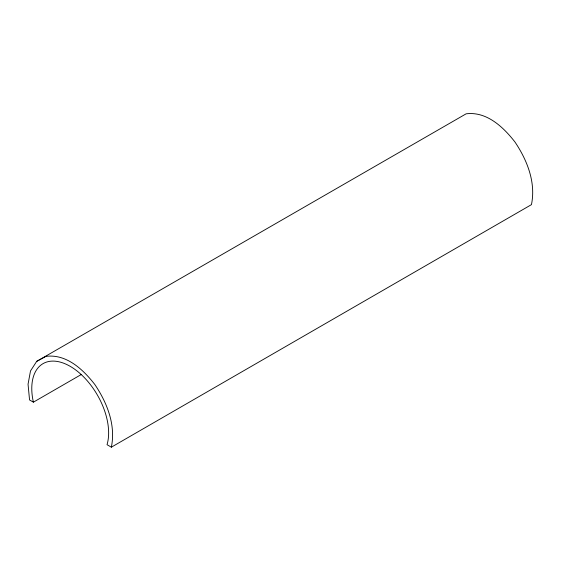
<?xml version="1.0" encoding="UTF-8"?>
<svg xmlns="http://www.w3.org/2000/svg" width="561" height="561" viewBox="0 0 561 561"><rect width="100%" height="100%" fill="white"/><g stroke="black" fill="none" stroke-linecap="round" stroke-linejoin="round"><path stroke-width="0.84" d="M33.387 402.167A54.347 31.374 60 0 1 70.209 366.34A54.347 31.374 60 0 1 107.025 444.684L111.351 447.18C115.952 425.028 107.095 402.742 94.872 384.565C83.224 369.573 66.563 353.781 46.03 356.361L36.689 361.361L30.504 370.94L28.05 384.215L29.551 399.951L33.387 402.167L81.163 374.587M36.689 361.361L466.128 113.82C486.66 111.239 503.322 127.031 514.97 142.024C527.193 160.201 536.057 182.486 531.449 204.639L111.351 447.18"/></g></svg>
